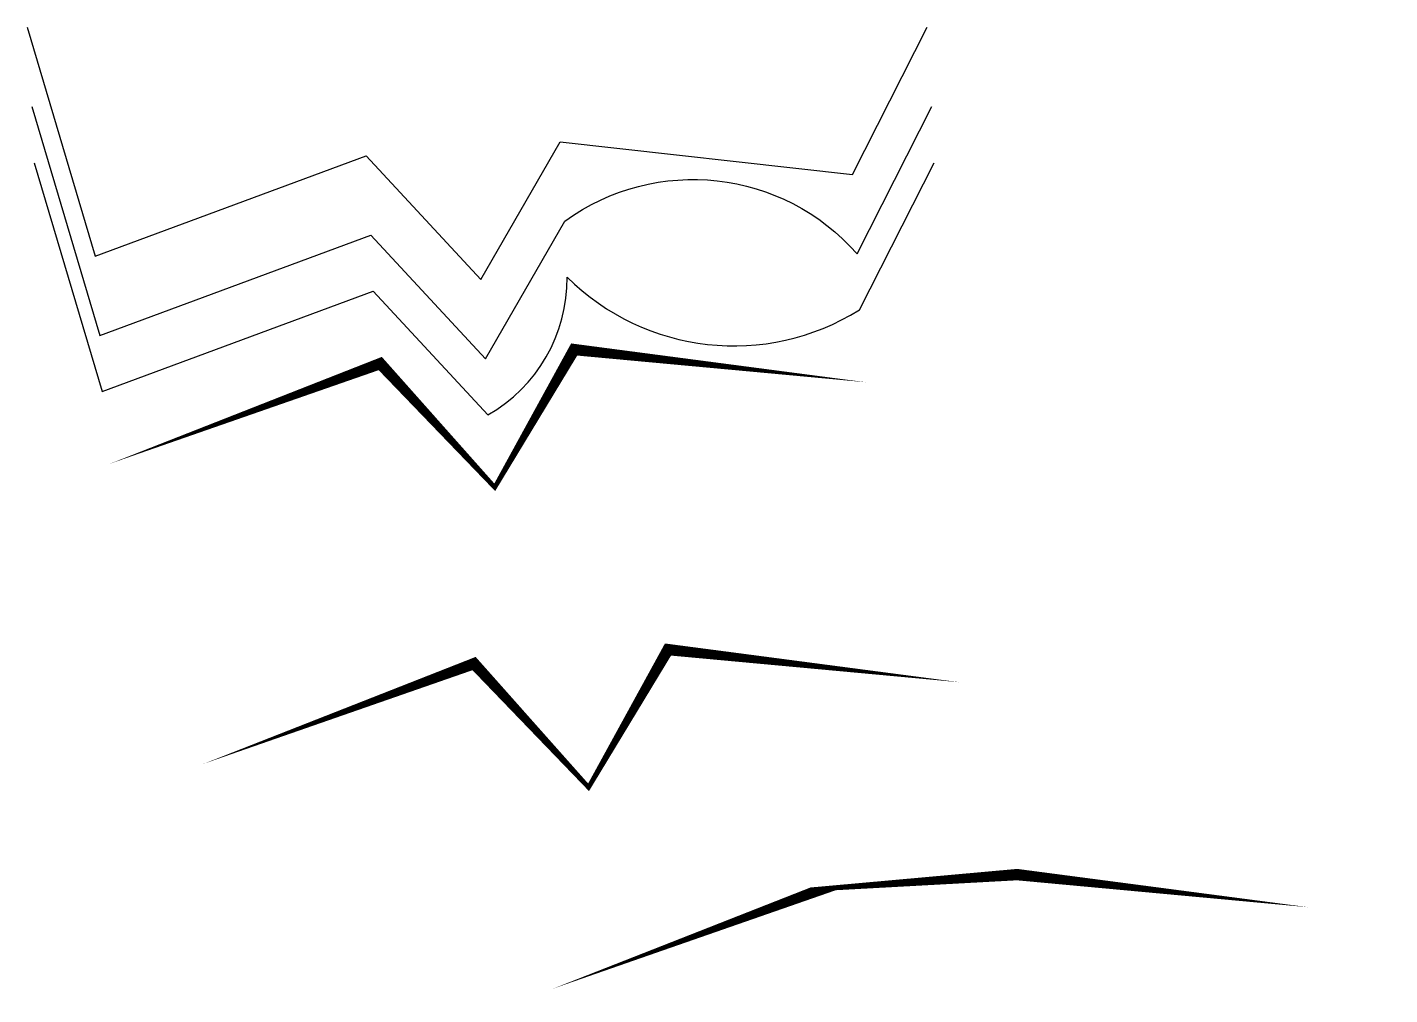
# Model space of a CAD drawing. Header units: metres. Extents: x -131 to 898, y -357 to 739.
# Drawn here: x 298 to 898, y -357 to 69 of the extents above; entities that cross this region are included whole.
import ezdxf

# ---------------------------------------------------------------- set-up
doc = ezdxf.new("R2010")
doc.units = ezdxf.units.M

msp = doc.modelspace()

# ---------------------------------------------------------------- linework, layer by layer
msp.add_lwpolyline([(297.56, 69.32), (327.41, -31.51), (446.83, 12.73), (497.27, -41.8), (532.28, 18.9), (660.96, 4.5), (693.9, 69.32)])
for points, format in [([(299.62, 34.34), (329.47, -66.49), (448.89, -22.25), (499.33, -76.78), (534.33, -16.08, -0.387472), (663.02, -30.48), (695.96, 34.34)], "xyb"), ([(300.65, 9.64), (330.5, -91.18), (449.92, -46.94), (500.36, -101.47, 0.271449), (535.36, -40.77, 0.348376), (664.05, -55.17), (696.99, 9.64)], "xyb"), ([(303.73, -22.25, 0, 0, 0), (333.59, -123.08, 0, 5, 0), (453.01, -78.84, 5, 2, 0), (503.45, -133.37, 2, 5, 0), (538.45, -72.66, 5, 0, 0), (667.14, -87.07, 0, 0, 0), (700.08, -22.25, 0, 0, 0)], "xyseb"), ([(345.06, -154.4, 0, 0, 0), (374.91, -255.23, 0, 5, 0), (494.33, -210.99, 5, 2, 0), (544.77, -265.51, 2, 5, 0), (579.77, -204.81, 5, 0, 0), (708.46, -219.22, 0, 0, 0), (741.4, -154.4, 0, 0, 0)], "xyseb"), ([(498.77, -253.51, 0, 0, 0), (528.62, -354.34, 0, 5, 0), (648.04, -310.1, 2, 5, 0), (733.49, -303.92, 5, 0, 0), (862.17, -318.33, 0, 0, 0), (895.11, -253.51, 0, 0, 0)], "xyseb")]:
    msp.add_lwpolyline(points, format=format)

doc.saveas('drawing.dxf')
